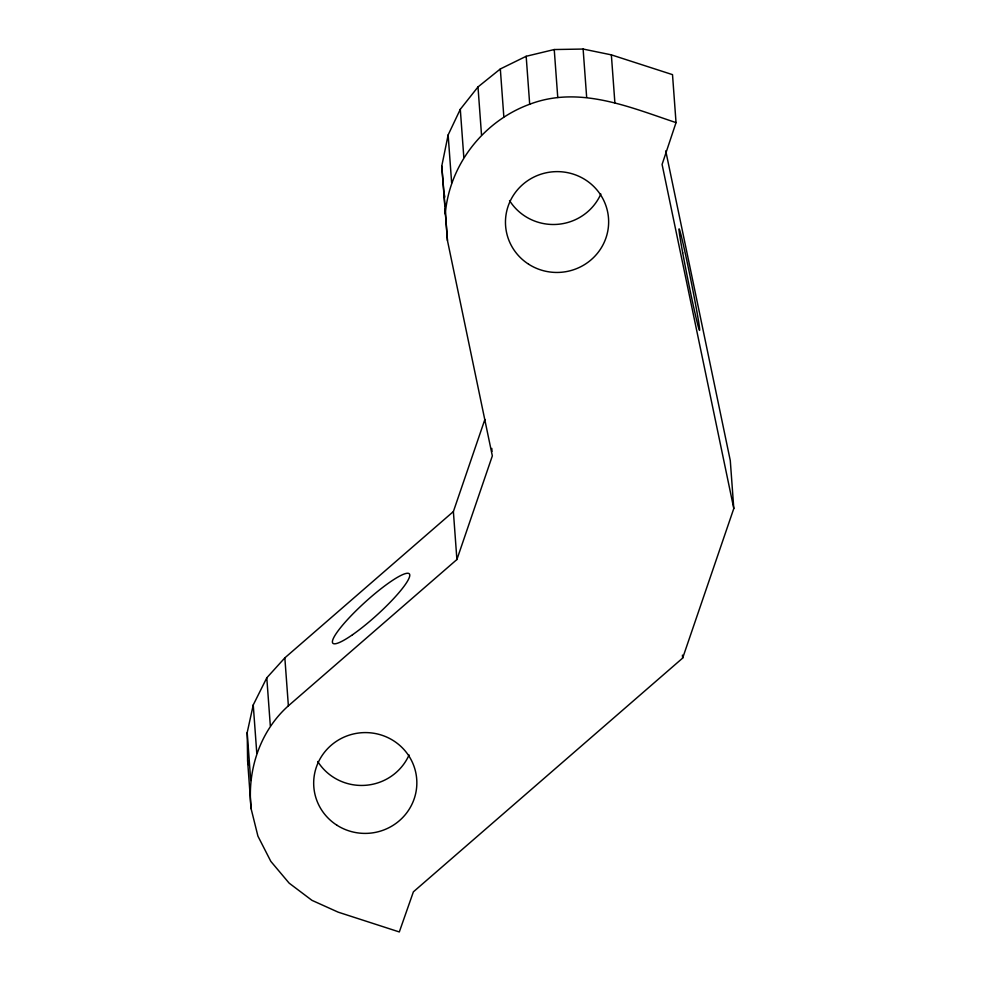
<?xml version="1.0" encoding="UTF-8"?>
<svg xmlns="http://www.w3.org/2000/svg" width="981" height="981" viewBox="0 0 981 981"><rect width="100%" height="100%" fill="white"/><g stroke="black" fill="none" stroke-linecap="round" stroke-linejoin="round"><path stroke-width="1.47" d="M251.124 808.749C246.942 770.98 259.683 731.397 288.377 705.817L456.901 559.526L492.339 455.883L447.459 240.529L441.769 166.071L448.133 134.949L460.297 109.308L477.992 86.941L500.322 68.964L526.172 56.285L554.24 49.541L583.119 49.05L611.359 54.862L672.512 74.642L676.032 122.613L662.089 164.428L733.8 508.501L682.653 658.092L413.381 891.839L399.316 931.95L338.163 912.158L311.97 900.35L289.137 883.133L270.83 861.379L257.929 836.155L251.124 808.749L247.604 760.79L247.2 732.574L253.245 704.947L266.795 677.81L284.846 657.859L453.381 511.567L484.884 419.439M445.288 214.03C449.323 164.82 483.461 121.129 529.691 104.244C579.121 85.396 629.14 106.954 676.032 122.613M247.604 760.79L248.671 765.119M665.743 150.878L730.281 460.543L733.8 508.501M444.246 194.066L444.871 197.058M441.769 166.071L443.939 192.57M682.433 655.1L682.653 658.092M611.359 54.862L614.879 102.821M583.119 49.05L586.638 97.009M554.24 49.541L557.76 97.499M526.172 56.285L529.691 104.244M500.322 68.964L503.842 116.923M477.992 86.941L481.512 134.9M491.788 448.391L492.008 451.395M460.297 109.308L463.817 157.267M448.133 134.949L451.652 182.907M444.05 194.066L444.933 206.059M445.141 209.051L447.459 240.529M453.381 511.567L456.901 559.526M284.846 657.859L288.377 705.817M266.795 677.81L270.315 725.768M253.245 704.947L256.764 752.905M247.2 732.574L250.719 780.533M600.85 194.017A51.601 50.411 -4.2 0 1 557.134 224.367A51.601 50.411 -4.2 0 1 509.544 200.565M409.065 754.965A51.601 50.411 -4.2 0 1 365.349 785.315A51.601 50.411 -4.2 0 1 317.746 761.514M352.51 634.744A51.601 8.731 -42.2 0 0 409.764 574.94A51.601 8.731 -42.2 0 0 351.112 615.749A51.601 8.731 -42.2 0 0 352.51 634.744M682.69 252.73A51.601 1.41 78.6 0 0 699.527 330.352A51.601 1.41 78.6 0 0 685.927 256.384A51.601 1.41 78.6 0 0 682.69 252.73M528.587 264.183A51.601 50.411 -4.2 0 0 608.551 224.943A51.601 50.411 -4.2 0 0 534.032 176.997A51.601 50.411 -4.2 0 0 528.587 264.183M336.79 825.131A51.601 50.411 -4.2 0 0 416.753 785.904A51.601 50.411 -4.2 0 0 342.246 737.957A51.601 50.411 -4.2 0 0 336.79 825.131"/></g></svg>
